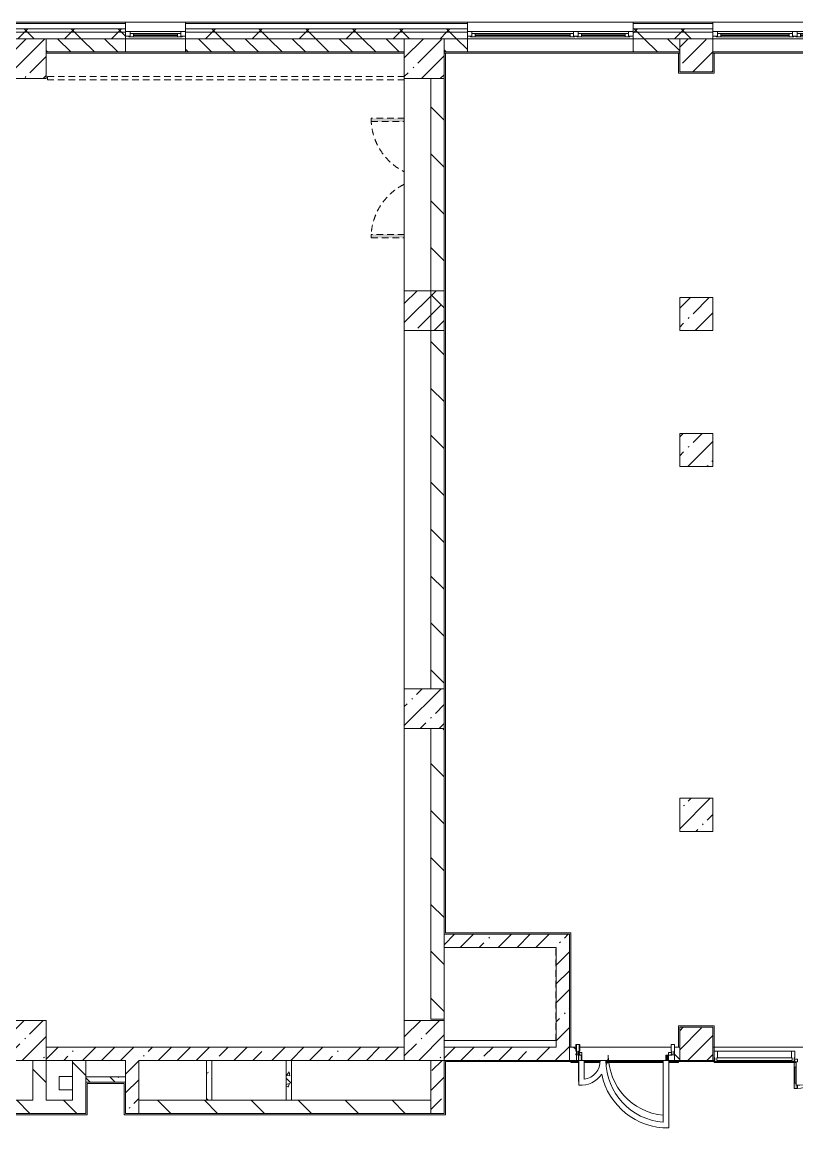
# Model space of a CAD drawing. Header units: millimetres. Extents: x 81469 to 281789, y -8553 to 29000.
# Drawn here: x 213005 to 224682, y 10682 to 27350 of the extents above; entities that cross this region are included whole.
import ezdxf

# ---------------------------------------------------------------- set-up
doc = ezdxf.new("R2010")
doc.units = ezdxf.units.MM
doc.linetypes.add('200_ШТРИХ__ш1_п0_6_', pattern=[160, 100, -60])
for name, color, linetype, lineweight, true_color in [('A-DETL-GENF-3', 7, 'Continuous', 5, 0xaaaaaa), ('A-DETL-GENF-4', 7, 'Continuous', 5, 0xe2e2e2), ('A-DOOR-3', 7, 'Continuous', 5, 0xaaaaaa), ('A-FLOR-3', 7, 'Continuous', 5, 0xaaaaaa), ('I-WALL-4', 7, 'Continuous', 5, 0x787878)]:
    doc.layers.add(name, color=color, linetype=linetype, lineweight=lineweight, true_color=true_color)
for name, color, linetype, lineweight in [('A-DETL-MBND', 7, '200_ШТРИХ__ш1_п0_6_', 9), ('A-GLAZ-3', 7, 'Continuous', 5), ('A-GLAZ-CURT-2', 7, 'Continuous', 5), ('A-GLAZ-CWMG-2', 7, 'Continuous', 5), ('A-WALL', 7, 'Continuous', 9), ('A-WALL-4', 7, 'Continuous', 5), ('I-WALL-2', 7, 'Continuous', 5), ('S-COLS-1', 7, 'Continuous', 5)]:
    doc.layers.add(name, color=color, linetype=linetype, lineweight=lineweight)
pattern_1 = [(45, (152605.2, 0), (-285.1231, 285.1231), []), (45, (152890.3, 0), (-285.1231, 285.1231), [504.031, -100.806, 16.764, -84.042])]
pattern_2 = [(45, (152605.2, 0), (-353.5534, 353.5534), []), (135, (152605.2, 0), (-353.5534, -353.5534), [])]
pattern_3 = [(135, (152605.2, 0), (-353.5534, -353.5534), [])]
pattern_4 = [(135, (152605.2, 0), (-377.1708, -377.1708), [533.4, -88.9, 17.78, -88.9]), (135, (152605.2, 376.94), (-377.1708, -377.1708), []), (50, (152605.2, 0), (637.6445, -55.7866), [66.675, -733.425]), (355, (152605.2, 0), (-123.3494, 668.699), [53.34, -586.74]), (100.451, (152658.3, -4.65), (514.299, 612.908), [56.665, -623.315]), (46.184, (152605.2, 177.8), (948.776, -147.15), [100.012, -1100.137]), (96.636, (152684.25, 165.5), (830.909, 865.997), [84.998, -934.973]), (351.184, (152605.2, 177.8), (830.918, 865.988), [80.01, -880.11]), (21, (152694.1, 133.35), (530.6506, -357.9283), [66.675, -733.425]), (326, (152694.1, 133.35), (216.308, 644.6585), [53.34, -586.74]), (71.451, (152738.3, 103.5), (746.9596, 286.7243), [56.665, -623.315]), (37.5, (152605.18, 0), (10.8105, 295.9426), [16.764, -562.864, 16.764, -578.866, -588.962]), (37.5, (152605.18, 0), (10.8105, 295.9426), [-1175.258, 16.764, -572.198]), (7.5, (152605.18, 0), (233.8692, 350.6318), [16.764, -322.834, 16.764, -549.529, -224.472]), (7.5, (152605.18, 0), (233.8692, 350.6318), [-905.891, 16.764, -207.708]), (327.5, (152406.94, 0), (474.5678, -20.0513), [16.764, -205.486, 16.764, -676.656, -920.115]), (327.5, (152406.94, 0), (474.5678, -20.0513), [-915.67, 16.764, -903.351]), (317.5, (152318.04, 0), (518.4522, 88.9934), [16.764, -272.161, 16.764, -443.738, -653.415]), (317.5, (152318.04, 0), (518.4522, 88.9934), [-749.427, 16.764, -636.651])]

# ---------------------------------------------------------------- blocks, each defined once
blk = doc.blocks.new('BSC_Колонна _Прямоугольная - 600х600-23205240-3_5_3_птичка')
at = {"layer": 'S-COLS-1'}
h = blk.add_hatch(dxfattribs=at)
h.set_pattern_fill('FP_51', color=256, style=0, pattern_type=2)
h.set_pattern_definition([(45, (-66460, -12000), (-285.1231, 285.1231), []), (45, (-66174.88, -12000), (-285.1231, 285.1231), [504.031, -100.806, 16.764, -84.042])])
h.paths.add_polyline_path([(-300, -300), (300, -300), (300, 300), (-300, 300)])
for p, q in [((300, 300), (-300, 300)), ((-300, 300), (-300, -300)), ((300, -300), (300, 300)), ((-300, -300), (300, -300))]:
    blk.add_line(p, q, dxfattribs=at)
blk = doc.blocks.new('BSC_Колонна _Прямоугольная - 600х600-V23-3_5_3_птичка')
at = {"layer": 'S-COLS-1'}
h = blk.add_hatch(dxfattribs=at)
h.set_pattern_fill('FP_55', color=256, style=0, pattern_type=2)
h.set_pattern_definition([(45, (-66460, -17000), (-285.1231, 285.1231), []), (45, (-66174.88, -17000), (-285.1231, 285.1231), [504.031, -100.806, 16.764, -84.042])])
h.paths.add_polyline_path([(-300, -300), (300, -300), (300, 300), (-300, 300)])
for p, q in [((300, 300), (-300, 300)), ((-300, 300), (-300, -300)), ((300, -300), (300, 300)), ((-300, -300), (300, -300))]:
    blk.add_line(p, q, dxfattribs=at)
blk = doc.blocks.new('BSC_Колонна _Прямоугольная - 600х600-V33-3_5_3_птичка')
at = {"layer": 'S-COLS-1'}
h = blk.add_hatch(dxfattribs=at)
h.set_pattern_fill('FP_73', color=256, style=0, pattern_type=2)
h.set_pattern_definition([(45, (-60460, -12000), (-285.1231, 285.1231), []), (45, (-60174.88, -12000), (-285.1231, 285.1231), [504.031, -100.806, 16.764, -84.042])])
h.paths.add_polyline_path([(-300, -300), (300, -300), (300, 300), (-300, 300)])
for p, q in [((300, 300), (-300, 300)), ((-300, 300), (-300, -300)), ((300, -300), (300, 300)), ((-300, -300), (300, -300))]:
    blk.add_line(p, q, dxfattribs=at)
blk = doc.blocks.new('BSC_Колонна _Прямоугольная - 500х500-V40-3_5_3_птичка')
at = {"layer": 'S-COLS-1'}
h = blk.add_hatch(dxfattribs=at)
h.set_pattern_fill('FP_76', color=256, style=0, pattern_type=2)
h.set_pattern_definition([(45, (-70560, -22950), (-285.1231, 285.1231), []), (45, (-70274.88, -22950), (-285.1231, 285.1231), [504.031, -100.806, 16.764, -84.042])])
h.paths.add_polyline_path([(-250, -250), (250, -250), (250, 250), (-250, 250)])
for p, q in [((250, 250), (-250, 250)), ((-250, 250), (-250, -250)), ((250, -250), (250, 250)), ((-250, -250), (250, -250))]:
    blk.add_line(p, q, dxfattribs=at)
blk = doc.blocks.new('BSC_Колонна _Прямоугольная - 500х500-V58-3_5_3_птичка')
at = {"layer": 'S-COLS-1'}
h = blk.add_hatch(dxfattribs=at)
h.set_pattern_fill('FP_97', color=256, style=0, pattern_type=2)
h.set_pattern_definition([(45, (-70560, -15400), (-285.1231, 285.1231), []), (45, (-70274.88, -15400), (-285.1231, 285.1231), [504.031, -100.806, 16.764, -84.042])])
h.paths.add_polyline_path([(-250, -250), (250, -250), (250, 250), (-250, 250)])
for p, q in [((250, 250), (-250, 250)), ((-250, 250), (-250, -250)), ((250, -250), (250, 250)), ((-250, -250), (250, -250))]:
    blk.add_line(p, q, dxfattribs=at)
blk = doc.blocks.new('110_Дверь_СКБ_2Ст - Д-10 1800x2100h_Актовый зал EI30-32403870-3_5_3_птичка')
at = {"layer": 'A-DETL-MBND'}
for points in [[(-887.5, 500), (-837.5, 500), (-837.5, 1000), (-887.5, 1000)], [(862.5, 1000), (862.5, 500), (912.5, 500), (912.5, 1000)]]:
    blk.add_hatch(color=256, dxfattribs=at).paths.add_polyline_path(points)
for p, q in [((-887.5, 1000), (-887.5, 500)), ((-837.5, 1000), (-887.5, 1000)), ((-837.5, 500), (-837.5, 1000)), ((912.5, 1000), (862.5, 1000)), ((862.5, 1000), (862.5, 500)), ((912.5, 500), (912.5, 1000))]:
    blk.add_line(p, q, dxfattribs=at)
for centre, start, end in [((-887.5, 100), 26.74452, 90), ((912.5, 100), 90, 153.25548)]:
    blk.add_arc(centre, 900, start, end, dxfattribs=at)
blk = doc.blocks.new('BSC_Колонна _Прямоугольная - 500х500-V106-3_5_3_птичка')
at = {"layer": 'S-COLS-1'}
h = blk.add_hatch(dxfattribs=at)
h.set_pattern_fill('FP_104', color=256, style=0, pattern_type=2)
h.set_pattern_definition([(45, (-70560, -20900), (-285.1231, 285.1231), []), (45, (-70274.88, -20900), (-285.1231, 285.1231), [504.031, -100.806, 16.764, -84.042])])
h.paths.add_polyline_path([(-250, -250), (250, -250), (250, 250), (-250, 250)])
for p, q in [((250, 250), (-250, 250)), ((-250, 250), (-250, -250)), ((250, -250), (250, 250)), ((-250, -250), (250, -250))]:
    blk.add_line(p, q, dxfattribs=at)
blk = doc.blocks.new('120_Окно_СКБ_1Ст - 120_Окно_СКБ_1Ст 900х2500_h_-19906774-3_5_3_птичка')
at = {"layer": 'A-GLAZ-3'}
for p, q in [((-450, -75), (-450, -5)), ((-450, -5), (-380, -5)), ((450, -5), (-450, -5)), ((-380, -75), (-450, -75)), ((-450, -75), (-400, -75)), ((-380, -75), (-400, -75)), ((-400, -75), (-400, -85)), ((-400, -85), (400, -85)), ((400, -85), (-400, -85)), ((-380, -5), (-380, -75)), ((380, -35), (-380, -35)), ((-380, -35), (-380, -75)), ((-330, -85), (-330, -35)), ((-330, -55), (330, -55)), ((330, -65), (-330, -65)), ((330, -85), (330, -35)), ((380, -75), (380, -5)), ((380, -5), (450, -5)), ((380, -75), (380, -35)), ((450, -75), (380, -75)), ((400, -75), (380, -75)), ((400, -75), (450, -75)), ((400, -85), (400, -75)), ((450, -5), (450, -75))]:
    blk.add_line(p, q, dxfattribs=at)
blk = doc.blocks.new('120_Окно_СКБ_2Ст - 120_Окно_СКБ_2Ст 2500х2500 _мал створка справа_-23206729-3_5_3_птичка')
at = {"layer": 'A-GLAZ-3'}
for p, q in [((-1250, -75), (-1250, -5)), ((-1250, -5), (-1180, -5)), ((1250, -5), (-1250, -5)), ((-1180, -75), (-1250, -75)), ((-1250, -75), (-1200, -75)), ((-1180, -75), (-1200, -75)), ((-1200, -75), (-1200, -85)), ((-1200, -85), (370, -85)), ((370, -85), (-1200, -85)), ((-1180, -5), (-1180, -75)), ((350, -35), (-1180, -35)), ((-1180, -35), (-1180, -75)), ((-1130, -85), (-1130, -35)), ((-1130, -55), (300, -55)), ((300, -65), (-1130, -65)), ((300, -85), (300, -35)), ((350, -75), (350, -5)), ((350, -5), (420, -5)), ((350, -75), (350, -35)), ((420, -75), (350, -75)), ((370, -75), (350, -75)), ((370, -75), (400, -75)), ((370, -85), (370, -75)), ((420, -75), (400, -75)), ((400, -75), (400, -85)), ((400, -85), (1200, -85)), ((1200, -85), (400, -85)), ((420, -5), (420, -75)), ((1180, -35), (420, -35)), ((420, -35), (420, -75)), ((470, -85), (470, -35)), ((470, -55), (1130, -55)), ((1130, -65), (470, -65)), ((1130, -85), (1130, -35)), ((1180, -75), (1180, -5)), ((1180, -5), (1250, -5)), ((1180, -75), (1180, -35)), ((1250, -75), (1180, -75)), ((1200, -75), (1180, -75)), ((1200, -75), (1250, -75)), ((1200, -85), (1200, -75)), ((1250, -5), (1250, -75))]:
    blk.add_line(p, q, dxfattribs=at)
blk = doc.blocks.new('120_Окно_СКБ_2Ст - 120_Окно_СКБ_2Ст 2100х2400 _мал створка справа_-19092174-3_5_3_птичка')
at = {"layer": 'A-GLAZ-3'}
for p, q in [((-1050, -75), (-1050, -5)), ((-1050, -5), (-980, -5)), ((1050, -5), (-1050, -5)), ((-980, -75), (-1050, -75)), ((-1050, -75), (-1000, -75)), ((-980, -75), (-1000, -75)), ((-1000, -75), (-1000, -85)), ((-1000, -85), (170, -85)), ((170, -85), (-1000, -85)), ((-980, -5), (-980, -75)), ((150, -35), (-980, -35)), ((-980, -35), (-980, -75)), ((-930, -85), (-930, -35)), ((-930, -55), (100, -55)), ((100, -65), (-930, -65)), ((100, -85), (100, -35)), ((150, -75), (150, -5)), ((150, -5), (220, -5)), ((150, -75), (150, -35)), ((220, -75), (150, -75)), ((170, -75), (150, -75)), ((170, -75), (200, -75)), ((170, -85), (170, -75)), ((220, -75), (200, -75)), ((200, -75), (200, -85)), ((200, -85), (1000, -85)), ((1000, -85), (200, -85)), ((220, -5), (220, -75)), ((980, -35), (220, -35)), ((220, -35), (220, -75)), ((270, -85), (270, -35)), ((270, -55), (930, -55)), ((930, -65), (270, -65)), ((930, -85), (930, -35)), ((980, -75), (980, -5)), ((980, -5), (1050, -5)), ((980, -75), (980, -35)), ((1050, -75), (980, -75)), ((1000, -75), (980, -75)), ((1000, -75), (1050, -75)), ((1000, -85), (1000, -75)), ((1050, -5), (1050, -75))]:
    blk.add_line(p, q, dxfattribs=at)
blk = doc.blocks.new('Прямоугольный импост - Импост структурный с накладкой - 160мм Темный-33326475-3_5_3_птичка')
at = {"layer": 'A-GLAZ-CWMG-2'}
for p, q in [((-50, 40), (-50, 140)), ((-50, 140), (0, 140)), ((-40, 40), (-50, 40)), ((-50, -17), (-50, 0)), ((-50, 0), (-40, 0)), ((-40, 0), (-40, 40)), ((-10, 40), (-10, 0)), ((0, 40), (-10, 40)), ((-10, 0), (0, 0)), ((0, 140), (0, 40)), ((0, 0), (0, -17)), ((0, -17), (-50, -17))]:
    blk.add_line(p, q, dxfattribs=at)
blk = doc.blocks.new('Дверь_Витражная_остекление_ - ВВ-6 остекление-32274838-3_5_3_птичка')
at = {"layer": 'A-DETL-GENF-4'}
for points in [[(705, 420), (701, 420), (701, 100), (660, 100), (660, 20), (705, 20), (705, 386)], [(-655, 100), (-655, 20), (-610, 20), (-610, 100)]]:
    blk.add_hatch(color=256, dxfattribs=at).paths.add_polyline_path(points)
at = {"layer": 'A-DETL-GENF-3'}
for p, q in [((705, 420), (705, 20)), ((705, 20), (705, 420)), ((-655, 100), (-655, 20)), ((-655, 100), (-655, 20)), ((-610, 20), (-655, 20)), ((-655, 20), (-610, 20)), ((-610, 100), (-610, 20)), ((-610, 20), (-610, 100)), ((660, 100), (660, 20)), ((660, 100), (660, 20))]:
    blk.add_line(p, q, dxfattribs=at)
at = {"layer": 'A-DOOR-3'}
for p, q in [((-655, 20), (-705, 20)), ((-705, 20), (-705, -20)), ((-655, 100), (-655, 20)), ((-655, -20), (-655, 20)), ((655, 100), (655, 20)), ((705, 20), (655, 20)), ((655, 20), (655, -20)), ((705, -20), (705, 20)), ((-705, -20), (-655, -20)), ((655, -20), (705, -20))]:
    blk.add_line(p, q, dxfattribs=at)
for centre, radius, start, end in [((-655, 20), 910, 360, 84.7731), ((655, 20), 400, 157.5, 180)]:
    blk.add_arc(centre, radius, start, end, dxfattribs=at)
blk = doc.blocks.new('Прямоугольный импост - Импост структурный с накладкой - 160мм Темный-33326241-3_5_3_птичка')
at = {"layer": 'A-GLAZ-CWMG-2'}
for p, q in [((-25, 40), (-25, 140)), ((-25, 140), (25, 140)), ((-15, 40), (-25, 40)), ((-25, -17), (-25, 0)), ((-25, 0), (-15, 0)), ((-15, 0), (-15, 40)), ((15, 40), (15, 0)), ((25, 40), (15, 40)), ((15, 0), (25, 0)), ((25, 140), (25, 40)), ((25, 0), (25, -17)), ((25, -17), (-25, -17))]:
    blk.add_line(p, q, dxfattribs=at)
blk = doc.blocks.new('Прямоугольный импост - Импост структурный с накладкой - 160мм Темный-33326242-3_5_3_птичка')
at = {"layer": 'A-GLAZ-CWMG-2'}
for p, q in [((0, 140), (-50, 140)), ((-50, 140), (-50, 40)), ((-50, 40), (-40, 40)), ((-40, 0), (-50, 0)), ((-50, 0), (-50, -17)), ((-40, 40), (-40, 0)), ((-10, 0), (-10, 40)), ((-10, 40), (0, 40)), ((0, 0), (-10, 0)), ((0, 40), (0, 140)), ((0, -17), (0, 0)), ((-50, -17), (0, -17))]:
    blk.add_line(p, q, dxfattribs=at)
blk = doc.blocks.new('Прямоугольный импост - Импост структурный с накладкой - 160мм Темный-33326237-3_5_3_птичка')
at = {"layer": 'A-GLAZ-CWMG-2'}
for p, q in [((-50, 40), (-50, 140)), ((-50, 140), (0, 140)), ((-40, 40), (-50, 40)), ((-50, -17), (-50, 0)), ((-50, 0), (-40, 0)), ((-40, 0), (-40, 40)), ((-10, 40), (-10, 0)), ((0, 40), (-10, 40)), ((-10, 0), (0, 0)), ((0, 140), (0, 40)), ((0, 0), (0, -17)), ((0, -17), (-50, -17))]:
    blk.add_line(p, q, dxfattribs=at)
blk = doc.blocks.new('Дверь_Витражная_остекление_ - В-18-32468702-3_5_3_птичка')
at = {"layer": 'A-DETL-GENF-4'}
blk.add_hatch(color=256, dxfattribs=at).paths.add_polyline_path([(690, 420), (678, 420), (678, 370), (690, 370), (690, 20), (723, 20), (723, 420)])
at = {"layer": 'A-DETL-GENF-3'}
for p, q in [((-673, 965), (-673, 20)), ((-673, 965), (-673, 20)), ((723, 420), (678, 420)), ((678, 420), (678, 370)), ((723, 420), (678, 420)), ((678, 420), (678, 370)), ((723, 340), (690, 340)), ((713, 340), (713, 100)), ((723, 420), (723, 20)), ((723, 20), (723, 420)), ((723, 100), (690, 100))]:
    blk.add_line(p, q, dxfattribs=at)
at = {"layer": 'A-DOOR-3'}
for p, q in [((-673, 965), (-673, 20)), ((673, 420), (673, 370)), ((-673, 20), (-723, 20)), ((-723, 20), (-723, -20)), ((-673, -20), (-673, 20)), ((723, 20), (673, 20)), ((673, 20), (673, -20)), ((723, -20), (723, 20)), ((-723, -20), (-673, -20)), ((673, -20), (723, -20))]:
    blk.add_line(p, q, dxfattribs=at)
for centre, radius, start, end in [((-673, 20), 945, 15.8542, 26.1731), ((673, 20), 400, 90, 148.5381), ((-673, 20), 945, 360, 14.4313), ((673, 20), 400, 177.0378, 180)]:
    blk.add_arc(centre, radius, start, end, dxfattribs=at)
blk = doc.blocks.new('Системная панель - Стекло - 40мм-V173-3_5_3_птичка')
at = {"layer": 'A-GLAZ-CURT-2'}
for p, q in [((567, 0), (-567, 0)), ((-567, 0), (-567, -40)), ((567, -40), (567, 0)), ((-567, -40), (567, -40))]:
    blk.add_line(p, q, dxfattribs=at)
blk = doc.blocks.new('Прямоугольный импост - Импост структурный с накладкой - 160мм Темный-33326239-3_5_3_птичка')
at = {"layer": 'A-GLAZ-CWMG-2'}
for p, q in [((-25, 40), (-25, 140)), ((-25, 140), (25, 140)), ((-15, 40), (-25, 40)), ((-25, -17), (-25, 0)), ((-25, 0), (-15, 0)), ((-15, 0), (-15, 40)), ((15, 40), (15, 0)), ((25, 40), (15, 40)), ((15, 0), (25, 0)), ((25, 140), (25, 40)), ((25, 0), (25, -17)), ((25, -17), (-25, -17))]:
    blk.add_line(p, q, dxfattribs=at)
blk = doc.blocks.new('Прямоугольный импост - Импост структурный с накладкой - 160мм Темный-32468813-3_5_3_птичка')
at = {"layer": 'A-GLAZ-CWMG-2'}
for p, q in [((70880, 11837), (71994, 11837)), ((70880, 11680), (71994, 11680))]:
    blk.add_line(p, q, dxfattribs=at)

msp = doc.modelspace()

# ---------------------------------------------------------------- hatches: boundary and pattern name
at = {"layer": 'A-WALL-4'}
h = msp.add_hatch(dxfattribs=at)
h.set_pattern_fill('FP_60', color=256, style=0, pattern_type=2)
h.set_pattern_definition(pattern_2)
h.paths.add_polyline_path([(237175.2, 27200), (237175.2, 27250), (232955.2, 27250), (232955.2, 27200), (236974.1, 27200)])
h.paths.add_polyline_path([(229050.4, 27200), (229855.2, 27200), (229855.2, 27250), (228955.2, 27250), (228955.2, 27200)])
h.paths.add_polyline_path([(219715.2, 27200), (219715.2, 27250), (215465.2, 27250), (215465.2, 27200), (218796.1, 27200)])
h.paths.add_polyline_path([(222215.2, 27200), (223415.2, 27200), (223415.2, 27250), (222215.2, 27250)])
h.paths.add_polyline_path([(225515.2, 27200), (226855.2, 27200), (226855.2, 27250), (225515.2, 27250)])
h.paths.add_polyline_path([(214135.1, 27200), (214565.2, 27200), (214565.2, 27250), (212465.2, 27250), (212465.2, 27200), (213202.9, 27200)])
h.paths.add_polyline_path([(211338.5, 27200), (211565.2, 27200), (211565.2, 27250), (210465.2, 27250), (210465.2, 27200)])
h.paths.add_polyline_path([(206677.5, 27200), (207365.2, 27200), (207365.2, 27250), (205865.2, 27250), (205865.2, 27200)])
h.paths.add_polyline_path([(202948.6, 27200), (203365.2, 27200), (203365.2, 27250), (202265.5, 27250), (202265.5, 27200)])
h.paths.add_polyline_path([(194765.2, 27200), (197165.2, 27200), (197165.2, 27250), (194665.2, 27250), (194665.2, 27200)])
h.paths.add_polyline_path([(200265.2, 27200), (201365.5, 27200), (201365.5, 27250), (200265.2, 27250)])
h = msp.add_hatch(dxfattribs=at)
h.set_pattern_fill('FP_60', color=256, style=0, pattern_type=2)
h.set_pattern_definition(pattern_2)
h.paths.add_polyline_path([(237175.2, 27100), (237175.2, 27200), (232955.2, 27200), (232955.2, 27100), (236974.1, 27100)])
h.paths.add_polyline_path([(222215.2, 27100), (223415.2, 27100), (223415.2, 27200), (222215.2, 27200)])
h.paths.add_polyline_path([(225515.2, 27100), (226855.2, 27100), (226855.2, 27200), (225515.2, 27200)])
h.paths.add_polyline_path([(219715.2, 27100), (219715.2, 27200), (215465.2, 27200), (215465.2, 27100), (218796.1, 27100)])
h.paths.add_polyline_path([(228955.2, 27100), (229855.2, 27100), (229855.2, 27200), (228955.2, 27200)])
h.paths.add_polyline_path([(207365.2, 27100), (207365.2, 27200), (205865.2, 27200), (205865.2, 27100), (206677.5, 27100)])
h.paths.add_polyline_path([(214135.1, 27100), (214565.2, 27100), (214565.2, 27200), (212465.2, 27200), (212465.2, 27100), (213202.9, 27100)])
h.paths.add_polyline_path([(210465.2, 27100), (211565.2, 27100), (211565.2, 27200), (210465.2, 27200)])
h.paths.add_polyline_path([(201365.5, 27100), (201365.5, 27200), (200265.2, 27200), (200265.2, 27100), (201084.2, 27100)])
h.paths.add_polyline_path([(202265.5, 27100), (203365.2, 27100), (203365.2, 27200), (202265.5, 27200)])
h.paths.add_polyline_path([(196423.2, 27100), (197165.2, 27100), (197165.2, 27200), (194765.2, 27200), (194765.2, 27100), (195365.2, 27100)])
h = msp.add_hatch(dxfattribs=at)
h.set_pattern_fill('FP_58', color=256, style=0, pattern_type=2)
h.set_pattern_definition([(135, (152605.18, 0), (-176.7767, -176.7767), [])])
h.paths.add_polyline_path([(234643.6, 26900), (236805.2, 26900), (236805.2, 27100), (233755.2, 27100), (233755.2, 26900)])
h.paths.add_polyline_path([(233245.3, 26900), (233255.2, 26900), (233255.2, 27100), (232955.2, 27100), (232955.2, 26900)])
h.paths.add_polyline_path([(218765.2, 26900), (218765.2, 27100), (215465.2, 27100), (215465.2, 26900), (216931.7, 26900)])
h.paths.add_polyline_path([(222215.2, 26900), (222915.2, 26900), (222915.2, 27100), (222215.2, 27100)])
h.paths.add_polyline_path([(219715.2, 26900), (219715.2, 27100), (219365.2, 27100), (219365.2, 26900)])
h.paths.add_polyline_path([(225515.2, 26900), (226145.2, 26900), (226145.2, 27100), (225515.2, 27100)])
h.paths.add_polyline_path([(226645.2, 26900), (226855.2, 26900), (226855.2, 27100), (226645.2, 27100)])
h.paths.add_polyline_path([(229355.2, 26900), (229355.2, 27100), (228955.2, 27100), (228955.2, 26900), (229050.4, 26900)])
h.paths.add_polyline_path([(212465.2, 26900), (212765.2, 26900), (212765.2, 27100), (212465.2, 27100)])
h.paths.add_polyline_path([(210465.2, 26900), (211565.2, 26900), (211565.2, 27100), (210465.2, 27100)])
h.paths.add_polyline_path([(206765.2, 26900), (206765.2, 27100), (205865.2, 27100), (205865.2, 26900), (206677.5, 26900)])
h.paths.add_polyline_path([(213365.2, 26900), (214565.2, 26900), (214565.2, 27100), (213365.2, 27100)])
h.paths.add_polyline_path([(202265.5, 26900), (203365.2, 26900), (203365.2, 27100), (202265.5, 27100)])
h.paths.add_polyline_path([(200765.2, 26900), (200765.2, 27100), (200265.2, 27100), (200265.2, 26900)])
h.paths.add_polyline_path([(197165.2, 26900), (197165.2, 27100), (195365.2, 27100), (195365.2, 26900), (196423.2, 26900)])
at = {"layer": 'I-WALL-2'}
h = msp.add_hatch(dxfattribs=at)
h.set_pattern_fill('FP_59', color=256, style=0, pattern_type=2)
h.set_pattern_definition(pattern_3)
h.paths.add_polyline_path([(219165.2, 12320), (219365.2, 12320), (219365.2, 16700), (219165.2, 16700), (219165.2, 13534.8)])
h.paths.add_polyline_path([(219165.2, 17300), (219365.2, 17300), (219365.2, 26500), (219165.2, 26500), (219165.2, 20476.2)])
h = msp.add_hatch(dxfattribs=at)
h.set_pattern_fill('FP_56', color=256, style=0, pattern_type=2)
h.set_pattern_definition(pattern_1)
h.paths.add_polyline_path([(220660.5, 13400), (221055.2, 13400), (221055.2, 13600), (219365.2, 13600), (219365.2, 13400)])
h = msp.add_hatch(dxfattribs=at)
h.set_pattern_fill('FP_56', color=256, style=0, pattern_type=2)
h.set_pattern_definition(pattern_1)
h.paths.add_polyline_path([(221126.6, 11700), (221255.2, 11700), (221255.2, 13600), (221055.2, 13600), (221055.2, 11700)])
h = msp.add_hatch(dxfattribs=at)
h.set_pattern_fill('FP_56', color=256, style=0, pattern_type=2)
h.set_pattern_definition(pattern_1)
h.paths.add_polyline_path([(214565.2, 11700), (218765.2, 11700), (218765.2, 11900), (213365.2, 11900), (213365.2, 11700), (213965.2, 11700)])
h.paths.add_polyline_path([(211945.2, 11700), (212765.2, 11700), (212765.2, 11900), (207365.2, 11900), (207365.2, 11700), (211745.2, 11700)])
h = msp.add_hatch(dxfattribs=at)
h.set_pattern_fill('FP_56', color=256, style=0, pattern_type=2)
h.set_pattern_definition(pattern_1)
h.paths.add_polyline_path([(221055.2, 11700), (221055.2, 11900), (219365.2, 11900), (219365.2, 11700), (220660.5, 11700)])
h = msp.add_hatch(dxfattribs=at)
h.set_pattern_fill('FP_59', color=256, style=0, pattern_type=2)
h.set_pattern_definition(pattern_3)
h.paths.add_polyline_path([(221255.2, 11700), (221359.2, 11700), (221359.2, 11900), (221255.2, 11900), (221255.2, 11799.5)])
h.paths.add_polyline_path([(222839.2, 11700), (222915.2, 11700), (222915.2, 11900), (222839.2, 11900), (222839.2, 11799.5)])
h.paths.add_polyline_path([(223435.2, 11700), (223435.2, 11900), (223415.2, 11900), (223415.2, 11700)])
h.paths.add_polyline_path([(226145.2, 11700), (226145.2, 11900), (226125.2, 11900), (226125.2, 11700)])
h = msp.add_hatch(dxfattribs=at)
h.set_pattern_fill('FP_59', color=256, style=0, pattern_type=2)
h.set_pattern_definition(pattern_3)
h.paths.add_polyline_path([(213365.2, 11100), (213365.2, 11700), (213165.2, 11700), (213165.2, 11100), (213202.9, 11100)])
h = msp.add_hatch(dxfattribs=at)
h.set_pattern_fill('FP_59', color=256, style=0, pattern_type=2)
h.set_pattern_definition(pattern_3)
h.paths.add_polyline_path([(213765.2, 10900), (213965.2, 10900), (213965.2, 11700), (213765.2, 11700), (213765.2, 11100)])
h = msp.add_hatch(dxfattribs=at)
h.set_pattern_fill('FP_56', color=256, style=0, pattern_type=2)
h.set_pattern_definition(pattern_1)
h.paths.add_polyline_path([(214765.2, 10900), (214765.2, 11700), (214565.2, 11700), (214565.2, 10900)])
h = msp.add_hatch(dxfattribs=at)
h.set_pattern_fill('FP_56', color=256, style=0, pattern_type=2)
h.set_pattern_definition(pattern_1)
h.paths.add_polyline_path([(219365.2, 10900), (219365.2, 11700), (219165.2, 11700), (219165.2, 10900)])
h = msp.add_hatch(dxfattribs=at)
h.set_pattern_fill('FP_59', color=256, style=0, pattern_type=2)
h.set_pattern_definition(pattern_3)
h.paths.add_polyline_path([(213765.2, 10900), (213765.2, 11100), (211945.2, 11100), (211945.2, 10900), (213202.9, 10900)])
h.paths.add_polyline_path([(209940.2, 10900), (210113, 10900), (210113, 11100), (209933, 11100), (209933, 10900)])
h.paths.add_polyline_path([(210813, 10900), (210993, 10900), (210993, 11100), (210813, 11100), (210813, 10980)])
h.paths.add_polyline_path([(211745.2, 10900), (211745.2, 11100), (211693, 11100), (211693, 10900)])
h.paths.add_polyline_path([(209233, 10900), (209233, 11100), (209053, 11100), (209053, 10900)])
h.paths.add_polyline_path([(207609.7, 10900), (208105.2, 10900), (208105.2, 11100), (204515.2, 11100), (204515.2, 10900), (205745.3, 10900)])
h.paths.add_polyline_path([(208305.2, 10900), (208353, 10900), (208353, 11100), (208305.2, 11100), (208305.2, 10980)])
h.paths.add_polyline_path([(202016.4, 10900), (204315.2, 10900), (204315.2, 11100), (197365.2, 11100), (197365.2, 10900), (198287.6, 10900)])
h = msp.add_hatch(dxfattribs=at)
h.set_pattern_fill('FP_59', color=256, style=0, pattern_type=2)
h.set_pattern_definition(pattern_3)
h.paths.add_polyline_path([(214765.2, 10900), (215365.2, 10900), (215365.2, 11100), (214765.2, 11100)])
h = msp.add_hatch(dxfattribs=at)
h.set_pattern_fill('FP_59', color=256, style=0, pattern_type=2)
h.set_pattern_definition(pattern_3)
h.paths.add_polyline_path([(219165.2, 10900), (219165.2, 11100), (215365.2, 11100), (215365.2, 10900), (216931.7, 10900)])
at = {"layer": 'I-WALL-4'}
h = msp.add_hatch(dxfattribs=at)
h.set_pattern_fill('FP_66', color=256, style=0, pattern_type=2)
h.set_pattern_definition(pattern_4)
h.paths.add_polyline_path([(215865.2, 11100), (215865.2, 11700), (215785.2, 11700), (215785.2, 11100)])
h = msp.add_hatch(dxfattribs=at)
h.set_pattern_fill('FP_66', color=256, style=0, pattern_type=2)
h.set_pattern_definition(pattern_4)
h.paths.add_polyline_path([(217065.2, 11100), (217065.2, 11700), (216985.2, 11700), (216985.2, 11100)])
h = msp.add_hatch(dxfattribs=at)
h.set_pattern_fill('FP_66', color=256, style=0, pattern_type=2)
h.set_pattern_definition(pattern_4)
h.paths.add_polyline_path([(214565.2, 11370), (214565.2, 11450), (213965.2, 11450), (213965.2, 11370)])
at = {"layer": 'S-COLS-1'}
h = msp.add_hatch(dxfattribs=at)
h.set_pattern_fill('FP_56', color=256, style=0, pattern_type=2)
h.set_pattern_definition(pattern_1)
h.paths.add_polyline_path([(213365.2, 26500), (213365.2, 27100), (212765.2, 27100), (212765.2, 26500), (213202.9, 26500)])
h = msp.add_hatch(dxfattribs=at)
h.set_pattern_fill('FP_56', color=256, style=0, pattern_type=2)
h.set_pattern_definition(pattern_1)
h.paths.add_polyline_path([(219165.2, 26500), (219365.2, 26500), (219365.2, 27100), (218765.2, 27100), (218765.2, 26500), (218796.1, 26500)])
h = msp.add_hatch(dxfattribs=at)
h.set_pattern_fill('FP_56', color=256, style=0, pattern_type=2)
h.set_pattern_definition(pattern_1)
h.paths.add_polyline_path([(222915.2, 26600), (223415.2, 26600), (223415.2, 27100), (222915.2, 27100), (222915.2, 26839.2)])
h = msp.add_hatch(dxfattribs=at)
h.set_pattern_fill('FP_56', color=256, style=0, pattern_type=2)
h.set_pattern_definition(pattern_1)
h.paths.add_polyline_path([(219365.2, 22700), (219365.2, 23300), (218765.2, 23300), (218765.2, 22700)])
h = msp.add_hatch(dxfattribs=at)
h.set_pattern_fill('FP_56', color=256, style=0, pattern_type=2)
h.set_pattern_definition(pattern_1)
h.paths.add_polyline_path([(223415.2, 11700), (223415.2, 12200), (222915.2, 12200), (222915.2, 11700)])

# ---------------------------------------------------------------- linework, layer by layer
at = {"layer": 'A-DETL-MBND'}
for p, q in [((213386.2, 26529), (213386.2, 26479)), ((213386.2, 26529), (218765.2, 26529)), ((218765.2, 26479), (213386.2, 26479)), ((221050.2, 12000), (221050.2, 13400))]:
    msp.add_line(p, q, dxfattribs=at)
at = {"layer": 'A-FLOR-3'}
for p, q in [((219385.2, 26880), (219385.2, 13620)), ((222895.2, 26580), (222895.2, 26880)), ((223435.2, 26880), (223435.2, 26580)), ((223435.2, 26580), (222895.2, 26580)), ((218765.2, 26500), (218765.2, 23300)), ((218765.2, 22700), (218765.2, 17300)), ((218765.2, 16700), (218765.2, 12300)), ((219385.2, 13620), (221275.2, 13620)), ((221275.2, 13620), (221275.2, 11900)), ((219365.2, 12300), (219365.2, 12320)), ((222895.2, 11900), (222895.2, 12220)), ((222895.2, 12220), (223435.2, 12220)), ((223435.2, 12220), (223435.2, 11900)), ((221055.2, 12000), (219365.2, 12000)), ((221393.2, 11680), (219385.2, 11680)), ((219385.2, 11680), (219385.2, 10880)), ((221275.2, 11700), (221275.2, 11669)), ((221275.2, 11669), (221393.2, 11669)), ((221477.9, 11700), (221393.2, 11700)), ((221393.2, 11700), (221393.2, 11327.5)), ((221477.9, 11413.8), (221477.9, 11700)), ((221717.4, 11680), (221477.9, 11680)), ((221477.9, 11669), (221716.3, 11669)), ((221803.8, 11697.2), (221719.1, 11697.2)), ((222667.5, 11680), (221804.8, 11680)), ((221805.5, 11669), (222667.5, 11669)), ((222752.2, 11700), (222667.5, 11700)), ((222667.5, 11700), (222667.5, 10768.9)), ((222752.2, 10681.9), (222752.2, 11700)), ((223435.2, 11680), (222752.2, 11680)), ((222752.2, 11669), (222895.2, 11669)), ((222895.2, 11669), (222895.2, 11700)), ((223435.2, 11680), (223435.2, 11669)), ((223435.2, 11669), (224673.2, 11669)), ((224673.2, 11677), (224673.2, 11327.5)), ((213565.2, 11457), (213765.2, 11457)), ((213565.2, 11257), (213565.2, 11457)), ((214544.2, 11350), (213985.2, 11350)), ((213985.2, 11350), (213985.2, 10880)), ((214544.2, 10880), (214544.2, 11350)), ((213765.2, 11257), (213565.2, 11257)), ((213985.2, 10880), (211083, 10880)), ((219385.2, 10880), (214544.2, 10880))]:
    msp.add_line(p, q, dxfattribs=at)
for centre, radius, start, end in [((221432.1, 11697.2), 287, 279.17366, 0), ((222734.6, 11697.2), 930.7, 180, 265.86869), ((221432.1, 11697.2), 371.7, 263.98747, 326.07537), ((222734.6, 11697.2), 1015.4, 191.7891, 270.99569), ((224712.1, 11697.2), 371.7, 263.98747, 326.07537)]:
    msp.add_arc(centre, radius, start, end, dxfattribs=at)
at = {"layer": 'A-WALL'}
for p, q in [((214565.2, 27330), (212465.2, 27330)), ((214565.2, 27250), (212465.2, 27250)), ((214565.2, 27200), (212465.2, 27200)), ((219715.2, 27330), (215465.2, 27330)), ((219715.2, 27250), (215465.2, 27250)), ((219715.2, 27200), (215465.2, 27200)), ((223415.2, 27330), (222215.2, 27330)), ((223415.2, 27250), (222215.2, 27250)), ((223415.2, 27200), (222215.2, 27200)), ((221255.2, 11900), (221255.2, 11700)), ((213965.2, 11700), (213765.2, 11700)), ((215865.2, 11700), (215785.2, 11700)), ((217065.2, 11700), (216985.2, 11700)), ((213965.2, 11450), (213965.2, 11370)), ((214565.2, 11370), (214565.2, 11450)), ((214765.2, 10900), (214765.2, 11100)), ((215785.2, 11100), (215865.2, 11100)), ((216985.2, 11100), (217065.2, 11100)), ((219165.2, 11100), (219165.2, 10900))]:
    msp.add_line(p, q, dxfattribs=at)
at = {"layer": 'A-WALL-4'}
for p, q in [((228955.2, 27350), (202265.5, 27350)), ((214565.2, 26900), (214565.2, 27350)), ((215465.2, 27350), (215465.2, 26900)), ((219715.2, 26900), (219715.2, 27350)), ((222215.2, 27350), (222215.2, 26900)), ((223415.2, 27100), (223415.2, 27350)), ((214565.2, 27100), (205865.2, 27100)), ((213365.2, 27100), (213365.2, 26900)), ((222915.2, 27100), (213365.2, 27100)), ((218765.2, 26900), (218765.2, 27100)), ((219365.2, 27100), (219365.2, 26900)), ((233255.2, 27100), (222215.2, 27100)), ((222915.2, 26900), (222915.2, 27100)), ((213365.2, 26900), (214565.2, 26900)), ((215465.2, 26900), (218765.2, 26900)), ((219365.2, 26900), (219715.2, 26900)), ((222215.2, 26900), (222915.2, 26900))]:
    msp.add_line(p, q, dxfattribs=at)
at = {"layer": 'I-WALL-2'}
for p, q in [((214565.2, 27100), (215465.2, 27100)), ((219715.2, 27100), (222215.2, 27100)), ((223415.2, 27100), (225515.2, 27100)), ((218765.2, 26880), (213365.2, 26880)), ((215465.2, 26900), (214565.2, 26900)), ((222915.2, 26880), (219365.2, 26880)), ((222215.2, 26900), (219715.2, 26900)), ((225515.2, 26900), (223415.2, 26900)), ((226145.2, 26880), (223415.2, 26880)), ((219165.2, 26500), (219165.2, 17300)), ((219365.2, 26500), (219165.2, 26500)), ((219365.2, 17300), (219365.2, 26500)), ((219165.2, 16700), (219165.2, 12320)), ((219365.2, 12320), (219365.2, 16700)), ((221255.2, 13600), (219365.2, 13600)), ((221255.2, 11900), (221255.2, 13600)), ((219365.2, 13400), (221055.2, 13400)), ((221055.2, 13400), (221055.2, 11900)), ((219165.2, 12320), (219365.2, 12320)), ((218765.2, 11900), (213365.2, 11900)), ((221055.2, 11900), (219365.2, 11900)), ((221359.2, 11900), (221255.2, 11900)), ((221359.2, 11700), (221359.2, 11900)), ((221409.2, 11900), (222789.2, 11900)), ((222915.2, 11900), (222839.2, 11900)), ((222839.2, 11900), (222839.2, 11700)), ((222915.2, 11700), (222915.2, 11900)), ((223415.2, 11900), (223415.2, 11700)), ((223415.2, 11900), (226145.2, 11900)), ((223435.2, 11700), (223435.2, 11900)), ((213165.2, 11700), (213165.2, 11100)), ((213365.2, 11100), (213365.2, 11700)), ((213365.2, 11700), (213765.2, 11700)), ((213765.2, 11700), (213765.2, 11100)), ((213965.2, 11450), (213965.2, 11700)), ((213965.2, 11700), (214565.2, 11700)), ((214565.2, 11700), (214565.2, 11450)), ((214765.2, 11100), (214765.2, 11700)), ((214765.2, 11700), (215785.2, 11700)), ((215785.2, 11700), (215785.2, 11100)), ((215865.2, 11700), (216985.2, 11700)), ((215865.2, 11100), (215865.2, 11700)), ((216985.2, 11700), (216985.2, 11100)), ((217065.2, 11700), (218765.2, 11700)), ((217065.2, 11100), (217065.2, 11700)), ((219165.2, 11700), (219165.2, 11100)), ((219365.2, 10900), (219365.2, 11700)), ((219365.2, 11700), (221255.2, 11700)), ((221255.2, 11700), (221393.2, 11700)), ((222667.5, 11700), (221477.9, 11700)), ((222915.2, 11700), (222752.2, 11700)), ((223415.2, 11700), (223445.2, 11700)), ((214565.2, 11450), (213965.2, 11450)), ((213965.2, 11370), (214565.2, 11370)), ((213965.2, 10900), (213965.2, 11370)), ((214565.2, 11370), (214565.2, 10900)), ((213165.2, 11100), (211945.2, 11100)), ((213765.2, 11100), (213365.2, 11100)), ((215785.2, 11100), (214765.2, 11100)), ((216985.2, 11100), (215865.2, 11100)), ((219165.2, 11100), (217065.2, 11100)), ((211693, 10900), (213965.2, 10900)), ((214565.2, 10900), (219365.2, 10900))]:
    msp.add_line(p, q, dxfattribs=at)
at = {"layer": 'S-COLS-1'}
for p, q in [((213365.2, 27100), (212765.2, 27100)), ((213365.2, 26900), (213365.2, 27100)), ((219365.2, 27100), (218765.2, 27100)), ((218765.2, 27100), (218765.2, 26900)), ((219365.2, 26900), (219365.2, 27100)), ((223415.2, 27100), (222915.2, 27100)), ((222915.2, 27100), (222915.2, 26900)), ((223415.2, 26600), (223415.2, 27100)), ((213365.2, 26500), (213365.2, 26900)), ((218765.2, 26900), (218765.2, 26500)), ((219365.2, 26500), (219365.2, 26900)), ((222915.2, 26900), (222915.2, 26600)), ((222915.2, 26600), (223415.2, 26600)), ((212765.2, 26500), (213365.2, 26500)), ((218765.2, 26500), (219165.2, 26500)), ((219165.2, 26500), (219365.2, 26500)), ((219365.2, 23300), (218765.2, 23300)), ((218765.2, 23300), (218765.2, 22700)), ((219365.2, 22700), (219365.2, 23300)), ((218765.2, 22700), (219365.2, 22700)), ((223415.2, 12200), (222915.2, 12200)), ((222915.2, 12200), (222915.2, 11900)), ((223415.2, 11900), (223415.2, 12200)), ((222915.2, 11900), (222915.2, 11700)), ((223415.2, 11700), (223415.2, 11900)), ((222915.2, 11700), (223415.2, 11700))]:
    msp.add_line(p, q, dxfattribs=at)

# ---------------------------------------------------------------- block references
at = {"layer": 'A-DETL-MBND', "rotation": 89.9999999999999}
msp.add_blockref('110_Дверь_СКБ_2Ст - Д-10 1800x2100h_Актовый зал EI30-32403870-3_5_3_птичка', (219265.2, 24987.5), dxfattribs=at)
at = {"layer": 'A-DOOR-3', "rotation": 180}
for name, p in [('Дверь_Витражная_остекление_ - ВВ-6 остекление-32274838-3_5_3_птичка', (222094.2, 11800)), ('Дверь_Витражная_остекление_ - В-18-32468702-3_5_3_птичка', (225362.7, 11697))]:
    msp.add_blockref(name, p, dxfattribs=at)
at = {"layer": 'A-GLAZ-3'}
for name, p in [('120_Окно_СКБ_1Ст - 120_Окно_СКБ_1Ст 900х2500_h_-19906774-3_5_3_птичка', (215015.2, 27215)), ('120_Окно_СКБ_2Ст - 120_Окно_СКБ_2Ст 2500х2500 _мал створка справа_-23206729-3_5_3_птичка', (220965.2, 27215)), ('120_Окно_СКБ_2Ст - 120_Окно_СКБ_2Ст 2100х2400 _мал створка справа_-19092174-3_5_3_птичка', (224465.2, 27215))]:
    msp.add_blockref(name, p, dxfattribs=at)
at = {"layer": 'A-GLAZ-CURT-2', "rotation": 180}
msp.add_blockref('Системная панель - Стекло - 40мм-V173-3_5_3_птичка', (224042.2, 11697), dxfattribs=at)
at = {"layer": 'A-GLAZ-CWMG-2', "extrusion": (0, 0, -1)}
for name, p in [('Прямоугольный импост - Импост структурный с накладкой - 160мм Темный-33326241-3_5_3_птичка', (-221374.2, 11800)), ('Прямоугольный импост - Импост структурный с накладкой - 160мм Темный-33326475-3_5_3_птичка', (-221359.2, 11800)), ('Прямоугольный импост - Импост структурный с накладкой - 160мм Темный-33326237-3_5_3_птичка', (-223435.2, 11697)), ('Прямоугольный импост - Импост структурный с накладкой - 160мм Темный-33326239-3_5_3_птичка', (-224624.2, 11697)), ('Прямоугольный импост - Импост структурный с накладкой - 160мм Темный-33326241-3_5_3_птичка', (-224625.2, 11697))]:
    msp.add_blockref(name, p, dxfattribs=at)
at = {"layer": 'A-GLAZ-CWMG-2'}
for name, p in [('Прямоугольный импост - Импост структурный с накладкой - 160мм Темный-33326242-3_5_3_птичка', (222839.2, 11800)), ('Прямоугольный импост - Импост структурный с накладкой - 160мм Темный-32468813-3_5_3_птичка', (152605.2, 0))]:
    msp.add_blockref(name, p, dxfattribs=at)
at = {"layer": 'S-COLS-1'}
for name, p in [('BSC_Колонна _Прямоугольная - 500х500-V40-3_5_3_птичка', (223165.2, 22950)), ('BSC_Колонна _Прямоугольная - 500х500-V106-3_5_3_птичка', (223165.2, 20900)), ('BSC_Колонна _Прямоугольная - 600х600-V23-3_5_3_птичка', (219065.2, 17000)), ('BSC_Колонна _Прямоугольная - 500х500-V58-3_5_3_птичка', (223165.2, 15400)), ('BSC_Колонна _Прямоугольная - 600х600-V33-3_5_3_птичка', (213065.2, 12000)), ('BSC_Колонна _Прямоугольная - 600х600-23205240-3_5_3_птичка', (219065.2, 12000))]:
    msp.add_blockref(name, p, dxfattribs=at)

doc.saveas('drawing.dxf')
